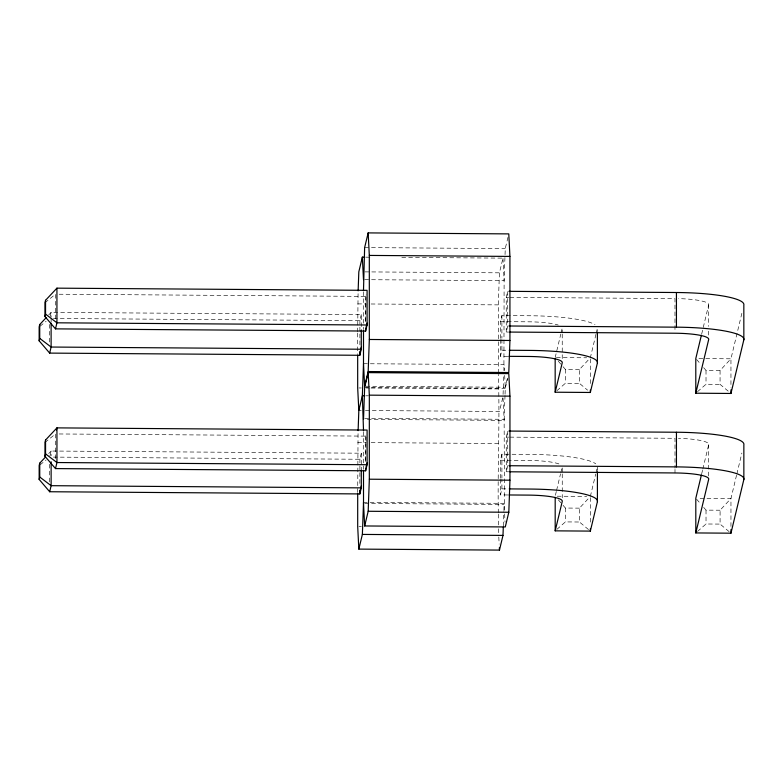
<?xml version="1.0" encoding="UTF-8"?>
<svg xmlns="http://www.w3.org/2000/svg" width="783" height="783" viewBox="0 0 783 783"><rect width="100%" height="100%" fill="white"/><g stroke="black" fill="none" stroke-linecap="round" stroke-linejoin="round"><path stroke-width="0.59" stroke-dasharray="3.92 2.94" d="M357.674 331.914L358.095 292.02M357.694 492.478L358.066 431.844M498.301 373.099L498.291 304.881L499.437 272.827L502.97 258.126L401.473 257.411M498.321 512.953C497.489 466.707 500.034 420.52 498.301 374.323M507.971 237.288L505.26 248.583L504.115 280.647L503.909 370.643M503.068 394.387L503.743 375.39M505.015 395.444L504.125 420.373L364.731 419.394M505.055 394.25L505.27 388.319L507.717 378.14M503.332 525.902L503.841 511.651M503.88 510.467L504.135 503.342L363.518 502.353M50.141 316.43L51.11 312.388L361.276 314.57L361.276 331.894M49.916 456.068L51.13 451.028L361.286 453.2L361.286 470.534M361.276 314.57L359.818 320.629L53.322 318.475M365.641 321.813L366.121 294.369M361.286 453.2L359.828 459.259L53.332 457.106M365.651 461.539L366.131 434.105M500.445 338.344L500.435 321.617L501.893 315.559L529.993 315.755A70.372 12.127 0 0 1 595.021 324.7M506.258 332.041L506.258 297.383L507.717 291.325L507.717 325.982L506.258 332.041L508.705 332.061M507.775 356.324L500.445 356.275L501.893 350.216L501.893 339.46M502.706 397.891L499.456 411.457L362.5 410.498M365.867 386.244L505.27 387.223L507.443 378.179M500.454 478.178L500.454 460.247L501.903 454.189L530.003 454.394A70.372 12.127 0 0 1 595.765 463.849M506.278 471.767L506.268 437.11L507.727 431.051L507.727 465.709L506.278 471.767L508.725 471.787M507.785 494.964L500.454 494.915L501.913 488.856L501.913 479.294M555.167 357.557L560.824 334.008M561.108 332.834L562.233 328.116L562.233 332.902M556.312 491.489L555.186 496.197L586.702 496.422M556.596 490.305L560.55 473.823M560.834 472.648L561.969 467.931M595.98 334.253L590.323 357.811L579.449 369.507L579.449 383.367L587.612 390.188M596.264 333.078L597.39 328.371L597.39 330.759M590.343 496.442L595.706 474.067M595.99 472.893L597.126 468.175M701.676 334.047L708.674 304.871A35.186 6.068 0 0 0 678.411 298.617M701.685 473.774L702.527 470.27M702.811 469.105L708.693 444.597A35.186 6.068 0 0 0 678.421 438.353M741.873 313.288L730.95 358.8L730.95 387.477M736.558 475.183L730.96 498.526L730.96 527.204M736.842 474.018L741.883 453.014M588.532 529.582L579.459 522.007L579.459 508.147L589.56 497.283M728.229 391.177L720.066 384.365L720.066 370.496L730.95 358.8L698.211 358.565M729.149 531.667L720.086 524.091L720.086 510.222L730.96 498.526L698.23 498.291M48.673 314.991L51.11 312.388L51.11 317.164M48.693 453.621L51.13 451.028L51.13 455.804M556.879 390.727L565.385 383.269L579.449 383.367M697.496 391.715L706.012 384.257L720.066 384.365M556.889 529.367L565.404 521.909L579.459 522.007M697.506 531.442L706.021 523.993L720.086 524.091M44.964 302.718L55.476 294.212L55.476 319.307M40.021 326.237L46.158 321.284M44.983 442.444L55.495 433.939L55.495 459.034M40.041 464.877L46.168 459.915M364.633 247.594L505.26 248.583M366.013 257.167L372.131 257.206M364.927 271.877L499.437 272.827M364.712 279.668L504.115 280.647L502.97 258.126M59.136 294.232L365.632 296.395M506.258 297.383L508.705 297.393M509.929 297.403L674.975 298.568L674.975 332.031M357.674 303.892L366.229 303.951M371.122 303.99L498.291 304.881M500.435 321.617L528.535 321.813A35.186 6.068 0 0 1 558.25 325.053M501.893 350.216L508.001 350.255M556.38 357.567L586.692 357.782M363.498 363.713L504.125 364.702L504.428 370.633M563.026 366.679L565.385 369.41L579.449 369.507M703.653 367.667L706.012 370.398L720.066 370.496M364.653 387.331L505.27 388.319M358.908 387.957L361.354 387.976M366.238 388.006L369.909 388.035M371.132 388.045L498.301 388.936M366.023 395.806L368.47 395.816M358.829 410.468L361.276 410.488M364.731 418.308L504.125 419.287L504.555 512.728M59.156 433.968L365.651 436.121M506.268 437.11L508.715 437.129M509.939 437.139L674.995 438.294L674.995 468.175M357.684 442.532L366.248 442.591M371.142 442.63L498.311 443.521M500.454 460.247L528.554 460.453A35.186 6.068 0 0 1 560.628 464.671M501.913 488.856L508.02 488.895M364.741 503.449L504.135 504.428M563.046 505.309L565.404 508.05L579.459 508.147M703.663 507.394L706.021 510.125L720.086 510.222M358.917 526.597L361.364 526.616M696.576 359.456L700.511 364.017M696.586 499.192L700.521 503.743M558.308 361.208L562.243 365.759M558.328 499.838L562.253 504.399M504.663 375.37L505.27 387.223M503.038 397.95L504.125 419.287M504.624 513.912L505.045 522.212M498.38 528.76L498.742 535.875M498.8 537.06L499.163 544.165M708.674 304.871L708.684 326.384M708.684 331.17L708.684 337.14M708.693 444.597L708.693 476.867M706.012 370.398L706.012 384.257M706.021 510.125L706.021 523.993M674.995 469.369L674.995 472.952M597.409 467.001L597.409 470.593M590.323 359.006L590.323 384.101M590.343 497.636L590.343 523.935M565.385 369.41L565.385 383.269M565.404 508.05L565.404 521.909M562.233 334.096L562.243 359.191M562.253 467.95L562.253 472.726M562.253 473.93L562.253 497.831M501.893 315.559L501.893 338.266M501.903 454.189L501.913 478.1M500.445 339.538L500.445 356.275M500.454 479.372L500.454 494.915M498.321 514.177L498.321 527.576M365.72 296.062L365.72 321.529M365.73 435.788L365.73 462.469M363.488 291.844L363.498 325.953M363.498 327.167L363.498 329.604M363.508 431.57L363.508 469.33M359.896 320.296L359.896 346.977M359.916 458.926L359.837 485.832M357.674 333.127L357.674 353.838M51.11 318.358L51.11 321.95M49.662 324.416L49.662 343.541M49.672 464.25L49.672 482.181"/><path stroke-width="1.17" d="M358.134 290.836L358.82 271.838L362.343 257.137L364.79 257.157M358.115 430.66L358.829 410.468L357.684 387.947L357.674 355.061M363.488 290.62L364.633 247.594L368.157 232.903L508.784 233.892L509.929 256.413L509.939 340.468L508.793 372.532L368.176 371.543L364.643 386.234L363.498 363.713L363.498 330.827M363.498 363.713L362.353 395.777L363.508 430.474M363.508 419.385L364.653 387.331L368.176 372.63L508.793 373.618L509.948 396.139L509.958 480.194L508.813 512.258L505.28 526.949L364.663 525.961L363.518 503.44L363.508 470.554M503.293 527.086L502.989 535.406L499.466 550.097L358.839 549.108L362.372 534.417L363.518 502.353M368.176 371.543L369.322 339.479L369.312 255.424L368.157 232.903M364.663 525.961L368.186 511.27L369.331 479.206L369.322 395.151L368.176 372.63M46.236 317.585L39.727 324.524L39.15 326.951L39.15 340.811L49.662 353.104L359.818 355.286L361.276 349.228L361.276 330.338M45.551 300.29L44.964 302.718L44.974 316.577L55.485 328.87L365.641 331.052L367.09 324.994L367.09 290.336L56.934 288.154L45.551 300.29L45.551 314.149L44.974 316.577M39.15 340.811L39.737 338.393L39.727 324.524M49.662 353.104L51.12 347.045L51.11 323.144M55.485 328.87L56.934 322.811L56.934 288.154M45.434 457.096L39.747 463.164L39.16 465.582L39.17 479.45L49.681 491.744L359.837 493.926L361.286 487.868L361.286 470.182M45.561 440.017L44.983 442.444L44.983 456.303L55.495 468.596L365.651 470.779L367.11 464.72L367.1 430.063L56.944 427.88L45.561 440.017L45.561 453.886L44.983 456.303M39.17 479.45L39.747 477.023L39.747 463.164M56.464 429.896L56.944 427.88L56.953 462.538L55.495 468.596M49.681 491.744L51.13 485.685L51.13 461.784M359.896 353.045L361.276 347.319M365.994 327.666L367.09 323.085M358.829 410.468L362.353 395.777L364.8 395.797M359.916 491.675L361.286 485.949M366.004 467.392L367.11 462.812M597.39 331.953L597.4 363.028L590.323 392.469L555.176 392.214L562.243 362.774A35.186 6.068 0 0 0 528.535 356.471L508.989 356.334M597.409 471.787L597.409 501.658L590.343 531.099L555.186 530.854L562.253 501.414A35.186 6.068 0 0 0 528.554 495.11L509.009 494.973M701.392 335.212L695.793 358.545L695.793 393.203L730.95 393.457L743.84 339.783L743.83 305.116A70.372 12.127 0 0 0 676.434 292.509L508.93 291.335M695.793 393.203L708.684 339.528A35.186 6.068 0 0 0 674.975 333.225L509.929 332.07M701.411 474.938L695.803 498.272L695.813 532.939L730.96 533.184L743.85 479.509L743.85 444.852A70.372 12.127 0 0 0 676.443 432.236L508.95 431.061M695.813 532.939L708.693 479.265A35.186 6.068 0 0 0 674.995 472.952L509.939 471.797M369.312 255.424L509.929 256.413M367.09 324.994L56.934 322.811L45.551 314.149M508.94 325.992L676.434 327.167A70.372 12.127 0 0 1 743.84 339.783M369.322 339.479L509.939 340.468M361.276 349.228L51.12 347.045L39.737 338.393M509.224 350.265L529.993 350.412A70.372 12.127 0 0 1 597.4 363.028M369.322 395.151L509.948 396.139M367.11 464.72L56.953 462.538L45.561 453.886M508.95 465.719L676.443 466.893A70.372 12.127 0 0 1 743.85 479.509M369.331 479.206L509.958 480.194M361.286 487.868L51.13 485.685L39.747 477.023M509.244 488.905L530.013 489.052A70.372 12.127 0 0 1 597.409 501.658M368.186 511.27L508.813 512.258M362.372 534.417L502.989 535.406M499.348 547.728L499.466 550.097M362.343 257.137L363.488 279.658M358.839 549.108L357.694 526.587L357.694 493.691M730.95 389.865L730.95 393.457M730.96 529.602L730.96 533.184M676.434 292.509L676.434 327.167M676.443 432.236L676.443 466.893M590.323 390.071L590.323 392.469M590.343 528.711L590.343 531.099M555.167 358.751L555.176 392.214M555.186 497.391L555.186 530.854M365.641 328.743L365.641 331.052M365.651 468.469L365.651 470.779M359.818 351.821L359.818 355.286M359.837 490.452L359.837 493.926"/></g></svg>
